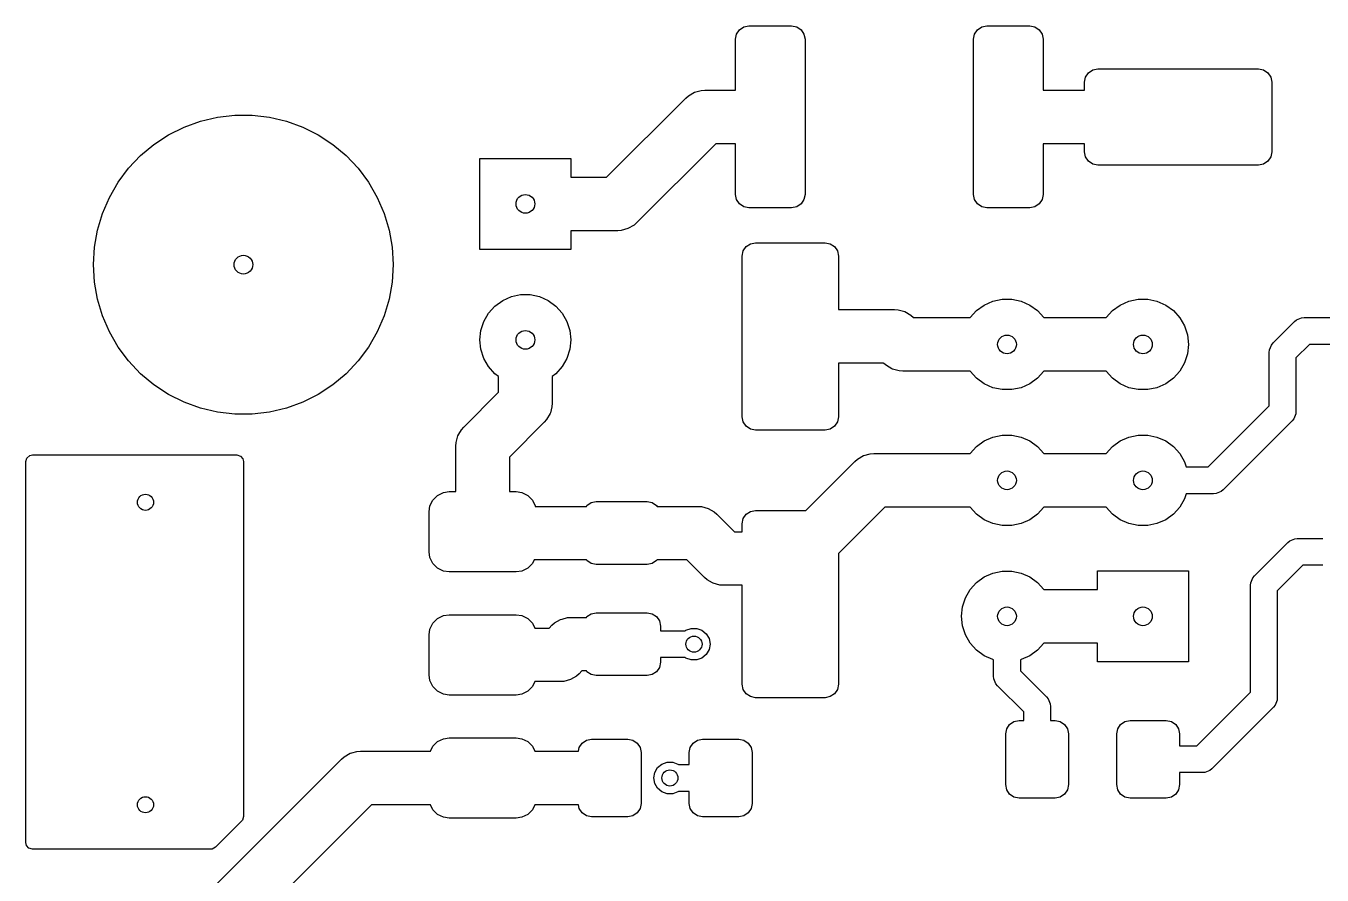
# Model space of a CAD drawing. Extents: x 0.04 to 1.96, y 0.03 to 3.58.
# Drawn here: x 0.04 to 0.994, y 2.951 to 3.576 of the extents above; entities that cross this region are included whole.
import ezdxf

# ---------------------------------------------------------------- set-up
doc = ezdxf.new("R2010")
doc.units = 0
doc.header["$MEASUREMENT"] = 0
doc.layers.add('BLACK', color=7, linetype='CONTINUOUS')

msp = doc.modelspace()

# ---------------------------------------------------------------- linework, layer by layer
at = {"layer": 'BLACK', "linetype": 'CONTINUOUS'}
for p, q in [((0.56201, 3.56575), (0.56276, 3.56951)), ((0.56276, 3.56951), (0.56489, 3.57271)), ((0.56489, 3.57271), (0.56808, 3.57484)), ((0.56808, 3.57484), (0.57185, 3.57559)), ((0.57185, 3.57559), (0.60335, 3.57559)), ((0.60335, 3.57559), (0.60711, 3.57484)), ((0.60711, 3.57484), (0.61031, 3.57271)), ((0.61031, 3.57271), (0.61244, 3.56951)), ((0.61244, 3.56951), (0.61319, 3.56575)), ((0.7372, 3.56575), (0.73795, 3.56951)), ((0.73795, 3.56951), (0.74009, 3.57271)), ((0.74009, 3.57271), (0.74328, 3.57484)), ((0.74328, 3.57484), (0.74705, 3.57559)), ((0.74705, 3.57559), (0.77854, 3.57559)), ((0.77854, 3.57559), (0.78231, 3.57484)), ((0.78231, 3.57484), (0.7855, 3.57271)), ((0.7855, 3.57271), (0.78764, 3.56951)), ((0.78764, 3.56951), (0.78839, 3.56575)), ((0.56201, 3.52835), (0.56201, 3.56575)), ((0.61319, 3.56575), (0.61319, 3.45157)), ((0.7372, 3.45157), (0.7372, 3.56575)), ((0.78839, 3.56575), (0.78839, 3.52835)), ((0.8189, 3.53425), (0.81965, 3.53802)), ((0.81965, 3.53802), (0.82178, 3.54121)), ((0.82178, 3.54121), (0.82497, 3.54335)), ((0.82497, 3.54335), (0.82874, 3.54409)), ((0.82874, 3.54409), (0.94685, 3.54409)), ((0.94685, 3.54409), (0.95062, 3.54335)), ((0.95062, 3.54335), (0.95381, 3.54121)), ((0.95381, 3.54121), (0.95594, 3.53802)), ((0.95594, 3.53802), (0.95669, 3.53425)), ((0.5368, 3.52818), (0.53937, 3.52835)), ((0.53937, 3.52835), (0.56201, 3.52835)), ((0.78839, 3.52835), (0.8189, 3.52835)), ((0.8189, 3.52835), (0.8189, 3.53425)), ((0.95669, 3.53425), (0.95669, 3.48307)), ((0.46724, 3.46437), (0.52545, 3.52258)), ((0.52545, 3.52258), (0.52739, 3.52428)), ((0.52739, 3.52428), (0.53184, 3.52685)), ((0.52739, 3.52428), (0.52739, 3.52428)), ((0.53184, 3.52685), (0.5368, 3.52818)), ((0.5368, 3.52818), (0.5368, 3.52818)), ((0.18086, 3.50856), (0.19359, 3.51005)), ((0.19359, 3.51005), (0.20641, 3.51005)), ((0.20641, 3.51005), (0.21914, 3.50856)), ((0.14488, 3.49547), (0.15634, 3.50122)), ((0.15634, 3.50122), (0.16838, 3.50561)), ((0.16838, 3.50561), (0.18086, 3.50856)), ((0.21914, 3.50856), (0.23162, 3.50561)), ((0.23162, 3.50561), (0.24366, 3.50122)), ((0.24366, 3.50122), (0.25512, 3.49547)), ((0.13417, 3.48842), (0.14488, 3.49547)), ((0.25512, 3.49547), (0.26583, 3.48842)), ((0.12435, 3.48018), (0.13417, 3.48842)), ((0.26583, 3.48842), (0.27565, 3.48018)), ((0.54752, 3.48898), (0.48931, 3.43077)), ((0.56201, 3.48898), (0.54752, 3.48898)), ((0.56201, 3.45157), (0.56201, 3.48898)), ((0.8189, 3.48898), (0.78839, 3.48898)), ((0.78839, 3.48898), (0.78839, 3.45157)), ((0.8189, 3.48307), (0.8189, 3.48898)), ((0.81965, 3.4793), (0.8189, 3.48307)), ((0.95669, 3.48307), (0.95594, 3.4793)), ((0.11555, 3.47086), (0.12435, 3.48018)), ((0.27565, 3.48018), (0.28445, 3.47086)), ((0.37402, 3.41122), (0.37402, 3.47815)), ((0.37402, 3.47815), (0.44094, 3.47815)), ((0.44094, 3.47815), (0.44094, 3.46437)), ((0.82178, 3.47611), (0.81965, 3.4793)), ((0.82497, 3.47398), (0.82178, 3.47611)), ((0.82874, 3.47323), (0.82497, 3.47398)), ((0.94685, 3.47323), (0.82874, 3.47323)), ((0.95062, 3.47398), (0.94685, 3.47323)), ((0.95381, 3.47611), (0.95062, 3.47398)), ((0.95594, 3.4793), (0.95381, 3.47611)), ((0.1079, 3.46058), (0.11555, 3.47086)), ((0.28445, 3.47086), (0.2921, 3.46058)), ((0.44094, 3.46437), (0.46724, 3.46437)), ((0.10149, 3.44947), (0.1079, 3.46058)), ((0.2921, 3.46058), (0.29851, 3.44947)), ((0.09641, 3.4377), (0.10149, 3.44947)), ((0.29851, 3.44947), (0.30359, 3.4377)), ((0.56276, 3.44781), (0.56201, 3.45157)), ((0.56489, 3.44462), (0.56276, 3.44781)), ((0.56808, 3.44248), (0.56489, 3.44462)), ((0.61031, 3.44462), (0.60711, 3.44248)), ((0.61244, 3.44781), (0.61031, 3.44462)), ((0.61319, 3.45157), (0.61244, 3.44781)), ((0.73795, 3.44781), (0.7372, 3.45157)), ((0.74009, 3.44462), (0.73795, 3.44781)), ((0.74328, 3.44248), (0.74009, 3.44462)), ((0.7855, 3.44462), (0.78231, 3.44248)), ((0.78764, 3.44781), (0.7855, 3.44462)), ((0.78839, 3.45157), (0.78764, 3.44781)), ((0.09274, 3.42542), (0.09641, 3.4377)), ((0.30359, 3.4377), (0.30726, 3.42542)), ((0.57185, 3.44173), (0.56808, 3.44248)), ((0.60335, 3.44173), (0.57185, 3.44173)), ((0.60711, 3.44248), (0.60335, 3.44173)), ((0.74705, 3.44173), (0.74328, 3.44248)), ((0.77854, 3.44173), (0.74705, 3.44173)), ((0.78231, 3.44248), (0.77854, 3.44173)), ((0.09051, 3.4128), (0.09274, 3.42542)), ((0.30726, 3.42542), (0.30949, 3.4128)), ((0.47539, 3.425), (0.44094, 3.425)), ((0.44094, 3.425), (0.44094, 3.41122)), ((0.47796, 3.42517), (0.47539, 3.425)), ((0.48293, 3.4265), (0.47796, 3.42517)), ((0.47796, 3.42517), (0.47796, 3.42517)), ((0.48738, 3.42907), (0.48293, 3.4265)), ((0.48931, 3.43077), (0.48738, 3.42907)), ((0.48738, 3.42907), (0.48738, 3.42907)), ((0.56981, 3.41326), (0.57301, 3.41539)), ((0.57301, 3.41539), (0.57677, 3.41614)), ((0.57677, 3.41614), (0.62795, 3.41614)), ((0.62795, 3.41614), (0.63172, 3.41539)), ((0.63172, 3.41539), (0.63491, 3.41326)), ((0.08976, 3.4), (0.09051, 3.4128)), ((0.30949, 3.4128), (0.31024, 3.4)), ((0.44094, 3.41122), (0.37402, 3.41122)), ((0.56693, 3.4063), (0.56768, 3.41007)), ((0.56693, 3.28819), (0.56693, 3.4063)), ((0.56768, 3.41007), (0.56981, 3.41326)), ((0.63491, 3.41326), (0.63705, 3.41007)), ((0.63705, 3.41007), (0.6378, 3.4063)), ((0.6378, 3.4063), (0.6378, 3.36693)), ((0.09051, 3.3872), (0.08976, 3.4)), ((0.31024, 3.4), (0.30949, 3.3872)), ((0.09274, 3.37458), (0.09051, 3.3872)), ((0.30949, 3.3872), (0.30726, 3.37458)), ((0.39075, 3.37367), (0.39714, 3.37651)), ((0.39714, 3.37651), (0.40398, 3.37797)), ((0.40398, 3.37797), (0.41098, 3.37797)), ((0.41098, 3.37797), (0.41782, 3.37651)), ((0.41782, 3.37651), (0.42421, 3.37367)), ((0.09641, 3.3623), (0.09274, 3.37458)), ((0.30726, 3.37458), (0.30359, 3.3623)), ((0.38041, 3.36435), (0.38509, 3.36955)), ((0.38509, 3.36955), (0.39075, 3.37367)), ((0.42421, 3.37367), (0.42987, 3.36955)), ((0.42987, 3.36955), (0.43455, 3.36435)), ((0.6378, 3.36693), (0.67913, 3.36693)), ((0.67913, 3.36693), (0.6817, 3.36676)), ((0.6817, 3.36676), (0.6817, 3.36676)), ((0.6817, 3.36676), (0.68667, 3.36543)), ((0.73942, 3.36621), (0.74508, 3.37032)), ((0.74508, 3.37032), (0.75147, 3.37317)), ((0.75147, 3.37317), (0.75831, 3.37462)), ((0.75831, 3.37462), (0.76531, 3.37462)), ((0.76531, 3.37462), (0.77215, 3.37317)), ((0.77215, 3.37317), (0.77854, 3.37032)), ((0.77854, 3.37032), (0.7842, 3.36621)), ((0.83942, 3.36621), (0.84508, 3.37032)), ((0.84508, 3.37032), (0.85147, 3.37317)), ((0.85147, 3.37317), (0.85831, 3.37462)), ((0.85831, 3.37462), (0.86531, 3.37462)), ((0.86531, 3.37462), (0.87215, 3.37317)), ((0.87215, 3.37317), (0.87854, 3.37032)), ((0.87854, 3.37032), (0.8842, 3.36621)), ((0.10149, 3.35053), (0.09641, 3.3623)), ((0.30359, 3.3623), (0.29851, 3.35053)), ((0.37475, 3.35164), (0.37691, 3.3583)), ((0.37691, 3.3583), (0.38041, 3.36435)), ((0.43455, 3.36435), (0.43805, 3.3583)), ((0.43805, 3.3583), (0.44021, 3.35164)), ((0.68667, 3.36543), (0.69112, 3.36286)), ((0.69112, 3.36286), (0.69112, 3.36286)), ((0.69112, 3.36286), (0.69305, 3.36116)), ((0.69305, 3.36116), (0.69319, 3.36102)), ((0.69319, 3.36102), (0.73475, 3.36102)), ((0.73475, 3.36102), (0.73942, 3.36621)), ((0.7842, 3.36621), (0.78887, 3.36102)), ((0.78887, 3.36102), (0.83475, 3.36102)), ((0.83475, 3.36102), (0.83942, 3.36621)), ((0.8842, 3.36621), (0.88888, 3.36101)), ((0.88888, 3.36101), (0.89238, 3.35495)), ((0.95761, 3.34239), (0.97336, 3.35814)), ((0.97336, 3.35814), (0.97485, 3.35936)), ((0.97485, 3.35936), (0.97839, 3.36083)), ((0.97485, 3.35936), (0.97485, 3.35936)), ((0.97839, 3.36083), (0.98031, 3.36102)), ((0.98031, 3.36102), (1.02322, 3.36102)), ((0.1079, 3.33942), (0.10149, 3.35053)), ((0.29851, 3.35053), (0.2921, 3.33942)), ((0.37402, 3.34469), (0.37475, 3.35164)), ((0.44021, 3.35164), (0.44094, 3.34469)), ((0.89238, 3.35495), (0.89454, 3.3483)), ((0.89454, 3.3483), (0.89528, 3.34134)), ((0.11555, 3.32914), (0.1079, 3.33942)), ((0.2921, 3.33942), (0.28445, 3.32914)), ((0.37475, 3.33773), (0.37402, 3.34469)), ((0.37691, 3.33107), (0.37475, 3.33773)), ((0.44021, 3.33773), (0.43805, 3.33107)), ((0.44094, 3.34469), (0.44021, 3.33773)), ((0.89528, 3.34134), (0.89454, 3.33438)), ((0.95491, 3.33735), (0.95638, 3.3409)), ((0.95638, 3.3409), (0.95761, 3.34239)), ((0.95638, 3.3409), (0.95638, 3.3409)), ((0.98439, 3.34134), (0.97441, 3.33136)), ((1.02322, 3.34134), (0.98439, 3.34134)), ((0.12435, 3.31982), (0.11555, 3.32914)), ((0.28445, 3.32914), (0.27565, 3.31982)), ((0.38041, 3.32502), (0.37691, 3.33107)), ((0.43805, 3.33107), (0.43455, 3.32502)), ((0.89454, 3.33438), (0.89238, 3.32773)), ((0.95472, 3.33543), (0.95491, 3.33735)), ((0.95472, 3.2962), (0.95472, 3.33543)), ((0.97441, 3.33136), (0.97441, 3.29213)), ((0.13417, 3.31158), (0.12435, 3.31982)), ((0.27565, 3.31982), (0.26583, 3.31158)), ((0.38509, 3.31982), (0.38041, 3.32502)), ((0.3878, 3.31785), (0.38509, 3.31982)), ((0.42987, 3.31982), (0.42717, 3.31785)), ((0.43455, 3.32502), (0.42987, 3.31982)), ((0.67098, 3.32756), (0.6378, 3.32756)), ((0.6378, 3.32756), (0.6378, 3.28819)), ((0.67112, 3.32742), (0.67098, 3.32756)), ((0.67306, 3.32572), (0.67112, 3.32742)), ((0.67702, 3.32343), (0.67306, 3.32572)), ((0.67306, 3.32572), (0.67306, 3.32572)), ((0.67751, 3.32315), (0.67702, 3.32343)), ((0.68247, 3.32182), (0.67751, 3.32315)), ((0.68504, 3.32165), (0.68247, 3.32182)), ((0.68247, 3.32182), (0.68247, 3.32182)), ((0.73475, 3.32165), (0.68504, 3.32165)), ((0.73942, 3.31647), (0.73475, 3.32165)), ((0.78887, 3.32165), (0.7842, 3.31647)), ((0.83475, 3.32165), (0.78887, 3.32165)), ((0.83942, 3.31647), (0.83475, 3.32165)), ((0.88888, 3.32167), (0.8842, 3.31647)), ((0.89238, 3.32773), (0.88888, 3.32167)), ((0.14488, 3.30453), (0.13417, 3.31158)), ((0.26583, 3.31158), (0.25512, 3.30453)), ((0.3878, 3.30619), (0.3878, 3.31785)), ((0.42717, 3.31785), (0.42717, 3.29803)), ((0.74508, 3.31236), (0.73942, 3.31647)), ((0.75147, 3.30951), (0.74508, 3.31236)), ((0.75831, 3.30806), (0.75147, 3.30951)), ((0.77215, 3.30951), (0.76531, 3.30806)), ((0.77854, 3.31236), (0.77215, 3.30951)), ((0.7842, 3.31647), (0.77854, 3.31236)), ((0.84508, 3.31236), (0.83942, 3.31647)), ((0.85147, 3.30951), (0.84508, 3.31236)), ((0.85831, 3.30806), (0.85147, 3.30951)), ((0.87215, 3.30951), (0.86531, 3.30806)), ((0.87854, 3.31236), (0.87215, 3.30951)), ((0.8842, 3.31647), (0.87854, 3.31236)), ((0.15634, 3.29878), (0.14488, 3.30453)), ((0.25512, 3.30453), (0.24366, 3.29878)), ((0.36206, 3.28045), (0.3878, 3.30619)), ((0.76531, 3.30806), (0.75831, 3.30806)), ((0.86531, 3.30806), (0.85831, 3.30806)), ((0.16838, 3.29439), (0.15634, 3.29878)), ((0.18086, 3.29144), (0.16838, 3.29439)), ((0.19359, 3.28995), (0.18086, 3.29144)), ((0.20641, 3.28995), (0.19359, 3.28995)), ((0.21914, 3.29144), (0.20641, 3.28995)), ((0.23162, 3.29439), (0.21914, 3.29144)), ((0.24366, 3.29878), (0.23162, 3.29439)), ((0.42567, 3.2905), (0.4231, 3.28605)), ((0.42583, 3.2911), (0.42567, 3.2905)), ((0.427, 3.29546), (0.42583, 3.2911)), ((0.42717, 3.29803), (0.427, 3.29546)), ((0.427, 3.29546), (0.427, 3.29546)), ((0.9097, 3.25118), (0.95472, 3.2962)), ((0.97422, 3.29021), (0.97275, 3.28666)), ((0.97441, 3.29213), (0.97422, 3.29021)), ((0.36037, 3.27852), (0.36206, 3.28045)), ((0.4214, 3.28411), (0.39567, 3.25838)), ((0.4231, 3.28605), (0.4214, 3.28411)), ((0.4231, 3.28605), (0.4231, 3.28605)), ((0.56768, 3.28442), (0.56693, 3.28819)), ((0.56981, 3.28123), (0.56768, 3.28442)), ((0.57301, 3.2791), (0.56981, 3.28123)), ((0.63491, 3.28123), (0.63172, 3.2791)), ((0.63705, 3.28442), (0.63491, 3.28123)), ((0.6378, 3.28819), (0.63705, 3.28442)), ((0.97153, 3.28517), (0.92074, 3.23438)), ((0.97275, 3.28666), (0.97153, 3.28517)), ((0.97275, 3.28666), (0.97275, 3.28666)), ((0.35647, 3.2691), (0.3578, 3.27407)), ((0.3578, 3.27407), (0.35852, 3.27532)), ((0.35852, 3.27532), (0.36037, 3.27852)), ((0.36037, 3.27852), (0.36037, 3.27852)), ((0.57677, 3.27835), (0.57301, 3.2791)), ((0.62795, 3.27835), (0.57677, 3.27835)), ((0.63172, 3.2791), (0.62795, 3.27835)), ((0.74508, 3.27032), (0.75147, 3.27317)), ((0.75147, 3.27317), (0.75831, 3.27462)), ((0.75831, 3.27462), (0.76531, 3.27462)), ((0.76531, 3.27462), (0.77215, 3.27317)), ((0.77215, 3.27317), (0.77854, 3.27032)), ((0.84508, 3.27032), (0.85147, 3.27317)), ((0.85147, 3.27317), (0.85831, 3.27462)), ((0.85831, 3.27462), (0.86531, 3.27462)), ((0.86531, 3.27462), (0.87215, 3.27317)), ((0.87215, 3.27317), (0.87854, 3.27032)), ((0.3563, 3.26654), (0.35647, 3.2691)), ((0.3563, 3.23307), (0.3563, 3.26654)), ((0.35647, 3.2691), (0.35647, 3.2691)), ((0.73475, 3.26102), (0.73942, 3.26621)), ((0.73942, 3.26621), (0.74508, 3.27032)), ((0.77854, 3.27032), (0.7842, 3.26621)), ((0.7842, 3.26621), (0.78887, 3.26102)), ((0.83475, 3.26102), (0.83942, 3.26621)), ((0.83942, 3.26621), (0.84508, 3.27032)), ((0.87854, 3.27032), (0.8842, 3.26621)), ((0.8842, 3.26621), (0.88888, 3.26101)), ((0.04, 3.25512), (0.04077, 3.25776)), ((0.04, 2.97488), (0.04, 3.25512)), ((0.04077, 3.25776), (0.04285, 3.25956)), ((0.04285, 3.25956), (0.04488, 3.26)), ((0.04488, 3.26), (0.19512, 3.26)), ((0.19512, 3.26), (0.19776, 3.25922)), ((0.19776, 3.25922), (0.19956, 3.25715)), ((0.19956, 3.25715), (0.2, 3.25512)), ((0.2, 3.25512), (0.2, 2.99403)), ((0.39567, 3.25838), (0.39567, 3.23307)), ((0.61389, 3.21929), (0.64986, 3.25526)), ((0.64986, 3.25526), (0.6518, 3.25696)), ((0.6518, 3.25696), (0.65625, 3.25953)), ((0.6518, 3.25696), (0.6518, 3.25696)), ((0.65625, 3.25953), (0.65637, 3.25956)), ((0.65637, 3.25956), (0.66121, 3.26086)), ((0.66121, 3.26086), (0.66378, 3.26102)), ((0.66121, 3.26086), (0.66121, 3.26086)), ((0.66378, 3.26102), (0.73475, 3.26102)), ((0.78887, 3.26102), (0.83475, 3.26102)), ((0.88888, 3.26101), (0.89238, 3.25495)), ((0.89238, 3.25495), (0.89361, 3.25118)), ((0.89361, 3.25118), (0.9097, 3.25118)), ((0.34717, 3.23246), (0.35138, 3.23307)), ((0.35138, 3.23307), (0.3563, 3.23307)), ((0.39567, 3.23307), (0.40059, 3.23307)), ((0.40059, 3.23307), (0.4048, 3.23246)), ((0.91925, 3.23315), (0.9157, 3.23169)), ((0.92074, 3.23438), (0.91925, 3.23316)), ((0.91925, 3.23316), (0.91925, 3.23315)), ((0.33723, 3.22252), (0.33936, 3.22689)), ((0.33936, 3.22689), (0.3428, 3.23032)), ((0.3428, 3.23032), (0.34717, 3.23246)), ((0.4048, 3.23246), (0.40917, 3.23032)), ((0.40917, 3.23032), (0.41261, 3.22689)), ((0.41261, 3.22689), (0.41474, 3.22252)), ((0.45269, 3.22281), (0.45588, 3.22494)), ((0.45588, 3.22494), (0.45965, 3.22569)), ((0.45965, 3.22569), (0.49705, 3.22569)), ((0.49705, 3.22569), (0.50081, 3.22494)), ((0.50081, 3.22494), (0.50401, 3.22281)), ((0.89238, 3.22773), (0.88888, 3.22167)), ((0.89361, 3.2315), (0.89238, 3.22773)), ((0.91378, 3.2315), (0.89361, 3.2315)), ((0.9157, 3.23169), (0.91378, 3.2315)), ((0.33661, 3.21831), (0.33723, 3.22252)), ((0.33661, 3.18878), (0.33661, 3.21831)), ((0.41474, 3.22252), (0.41478, 3.22224)), ((0.41478, 3.22224), (0.45231, 3.22224)), ((0.45231, 3.22224), (0.45269, 3.22281)), ((0.50401, 3.22281), (0.50438, 3.22224)), ((0.50438, 3.22224), (0.53445, 3.22224)), ((0.53445, 3.22224), (0.53702, 3.22208)), ((0.53702, 3.22208), (0.53702, 3.22208)), ((0.53702, 3.22208), (0.54198, 3.22075)), ((0.54198, 3.22075), (0.54643, 3.21818)), ((0.54643, 3.21818), (0.54643, 3.21818)), ((0.54643, 3.21818), (0.54837, 3.21648)), ((0.54837, 3.21648), (0.5613, 3.20354)), ((0.56768, 3.21322), (0.56981, 3.21641)), ((0.56981, 3.21641), (0.57301, 3.21854)), ((0.57301, 3.21854), (0.57677, 3.21929)), ((0.57677, 3.21929), (0.61389, 3.21929)), ((0.67193, 3.22165), (0.6378, 3.18752)), ((0.73475, 3.22165), (0.67193, 3.22165)), ((0.73942, 3.21647), (0.73475, 3.22165)), ((0.74508, 3.21236), (0.73942, 3.21647)), ((0.7842, 3.21647), (0.77854, 3.21236)), ((0.78887, 3.22165), (0.7842, 3.21647)), ((0.83475, 3.22165), (0.78887, 3.22165)), ((0.83942, 3.21647), (0.83475, 3.22165)), ((0.84508, 3.21236), (0.83942, 3.21647)), ((0.8842, 3.21647), (0.87854, 3.21236)), ((0.88888, 3.22167), (0.8842, 3.21647)), ((0.56693, 3.20945), (0.56768, 3.21322)), ((0.56693, 3.20354), (0.56693, 3.20945)), ((0.75147, 3.20951), (0.74508, 3.21236)), ((0.75831, 3.20806), (0.75147, 3.20951)), ((0.76531, 3.20806), (0.75831, 3.20806)), ((0.77215, 3.20951), (0.76531, 3.20806)), ((0.77854, 3.21236), (0.77215, 3.20951)), ((0.85147, 3.20951), (0.84508, 3.21236)), ((0.85831, 3.20806), (0.85147, 3.20951)), ((0.86531, 3.20806), (0.85831, 3.20806)), ((0.87215, 3.20951), (0.86531, 3.20806)), ((0.87854, 3.21236), (0.87215, 3.20951)), ((0.5613, 3.20354), (0.56693, 3.20354)), ((0.94383, 3.17113), (0.96843, 3.19574)), ((0.96843, 3.19574), (0.96993, 3.19696)), ((0.96993, 3.19696), (0.97347, 3.19843)), ((0.96993, 3.19696), (0.96993, 3.19696)), ((0.97347, 3.19843), (0.97539, 3.19862)), ((0.97539, 3.19862), (0.99409, 3.19862)), ((0.33723, 3.18457), (0.33661, 3.18878)), ((0.6378, 3.18752), (0.6378, 3.09134)), ((0.33936, 3.1802), (0.33723, 3.18457)), ((0.3428, 3.17676), (0.33936, 3.1802)), ((0.34717, 3.17463), (0.3428, 3.17676)), ((0.40917, 3.17676), (0.4048, 3.17463)), ((0.41261, 3.1802), (0.40917, 3.17676)), ((0.41391, 3.18287), (0.41261, 3.1802)), ((0.45231, 3.18287), (0.41391, 3.18287)), ((0.45269, 3.18231), (0.45231, 3.18287)), ((0.45588, 3.18018), (0.45269, 3.18231)), ((0.45965, 3.17943), (0.45588, 3.18018)), ((0.49705, 3.17943), (0.45965, 3.17943)), ((0.50081, 3.18018), (0.49705, 3.17943)), ((0.50401, 3.18231), (0.50081, 3.18018)), ((0.50438, 3.18287), (0.50401, 3.18231)), ((0.5263, 3.18287), (0.50438, 3.18287)), ((0.53923, 3.16994), (0.5263, 3.18287)), ((0.97947, 3.17894), (0.96063, 3.1601)), ((0.99409, 3.17894), (0.97947, 3.17894)), ((0.35138, 3.17402), (0.34717, 3.17463)), ((0.40059, 3.17402), (0.35138, 3.17402)), ((0.4048, 3.17463), (0.40059, 3.17402)), ((0.54117, 3.16824), (0.53923, 3.16994)), ((0.54504, 3.166), (0.54117, 3.16824)), ((0.54117, 3.16824), (0.54117, 3.16824)), ((0.54562, 3.16567), (0.54504, 3.166)), ((0.73474, 3.16101), (0.73942, 3.16621)), ((0.73942, 3.16621), (0.74508, 3.17032)), ((0.74508, 3.17032), (0.75147, 3.17317)), ((0.75147, 3.17317), (0.75831, 3.17462)), ((0.75831, 3.17462), (0.76531, 3.17462)), ((0.76531, 3.17462), (0.77215, 3.17317)), ((0.77215, 3.17317), (0.77854, 3.17032)), ((0.77854, 3.17032), (0.7842, 3.16621)), ((0.7842, 3.16621), (0.78887, 3.16102)), ((0.82835, 3.16102), (0.82835, 3.1748)), ((0.82835, 3.1748), (0.89528, 3.1748)), ((0.89528, 3.1748), (0.89528, 3.10787)), ((0.94094, 3.16417), (0.94113, 3.16609)), ((0.94113, 3.16609), (0.9426, 3.16964)), ((0.9426, 3.16964), (0.94383, 3.17113)), ((0.9426, 3.16964), (0.9426, 3.16964)), ((0.55058, 3.16434), (0.54562, 3.16567)), ((0.55315, 3.16417), (0.55058, 3.16434)), ((0.55058, 3.16434), (0.55058, 3.16434)), ((0.56693, 3.16417), (0.55315, 3.16417)), ((0.56693, 3.09134), (0.56693, 3.16417)), ((0.73124, 3.15495), (0.73474, 3.16101)), ((0.78887, 3.16102), (0.82835, 3.16102)), ((0.94094, 3.08557), (0.94094, 3.16417)), ((0.96063, 3.1601), (0.96063, 3.0815)), ((0.72835, 3.14134), (0.72908, 3.1483)), ((0.72908, 3.1483), (0.73124, 3.15495)), ((0.33936, 3.13633), (0.3428, 3.13977)), ((0.3428, 3.13977), (0.34717, 3.14191)), ((0.34717, 3.14191), (0.35138, 3.14252)), ((0.35138, 3.14252), (0.40059, 3.14252)), ((0.40059, 3.14252), (0.4048, 3.14191)), ((0.4048, 3.14191), (0.40917, 3.13977)), ((0.40917, 3.13977), (0.41261, 3.13633)), ((0.42896, 3.13648), (0.43341, 3.13905)), ((0.43341, 3.13905), (0.43446, 3.13933)), ((0.43446, 3.13933), (0.43838, 3.14038)), ((0.43838, 3.14038), (0.44094, 3.14055)), ((0.43838, 3.14038), (0.43838, 3.14038)), ((0.44094, 3.14055), (0.45231, 3.14055)), ((0.45231, 3.14055), (0.45269, 3.14111)), ((0.45269, 3.14111), (0.45588, 3.14325)), ((0.45588, 3.14325), (0.45965, 3.144)), ((0.45965, 3.144), (0.49705, 3.144)), ((0.49705, 3.144), (0.50081, 3.14325)), ((0.50081, 3.14325), (0.50401, 3.14111)), ((0.50401, 3.14111), (0.50614, 3.13792)), ((0.50614, 3.13792), (0.50689, 3.13415)), ((0.72908, 3.13438), (0.72835, 3.14134)), ((0.33661, 3.12776), (0.33723, 3.13197)), ((0.33723, 3.13197), (0.33936, 3.13633)), ((0.41261, 3.13633), (0.41439, 3.13268)), ((0.41439, 3.13268), (0.42492, 3.13268)), ((0.42492, 3.13268), (0.42703, 3.13479)), ((0.42703, 3.13479), (0.42896, 3.13648)), ((0.42896, 3.13648), (0.42896, 3.13648)), ((0.50689, 3.13415), (0.50689, 3.13071)), ((0.50689, 3.13071), (0.52513, 3.13071)), ((0.52513, 3.13071), (0.52559, 3.13109)), ((0.52559, 3.13109), (0.52944, 3.1325)), ((0.52944, 3.1325), (0.53355, 3.1325)), ((0.53355, 3.1325), (0.5374, 3.13109)), ((0.5374, 3.13109), (0.54054, 3.12846)), ((0.54054, 3.12846), (0.54259, 3.12491)), ((0.73124, 3.12773), (0.72908, 3.13438)), ((0.33661, 3.09823), (0.33661, 3.12776)), ((0.54259, 3.12491), (0.54331, 3.12087)), ((0.54331, 3.12087), (0.54259, 3.11683)), ((0.73474, 3.12167), (0.73124, 3.12773)), ((0.73942, 3.11647), (0.73474, 3.12167)), ((0.78887, 3.12165), (0.7842, 3.11647)), ((0.82835, 3.12165), (0.78887, 3.12165)), ((0.82835, 3.10787), (0.82835, 3.12165)), ((0.52513, 3.11102), (0.50689, 3.11102)), ((0.50689, 3.11102), (0.50689, 3.10758)), ((0.52559, 3.11064), (0.52513, 3.11102)), ((0.52944, 3.10923), (0.52559, 3.11064)), ((0.53355, 3.10923), (0.52944, 3.10923)), ((0.5374, 3.11064), (0.53355, 3.10923)), ((0.54054, 3.11327), (0.5374, 3.11064)), ((0.54259, 3.11683), (0.54054, 3.11327)), ((0.74508, 3.11236), (0.73942, 3.11647)), ((0.75147, 3.10951), (0.74508, 3.11236)), ((0.75197, 3.10941), (0.75147, 3.10951)), ((0.75197, 3.09724), (0.75197, 3.10941)), ((0.77215, 3.10951), (0.77165, 3.10941)), ((0.77165, 3.10941), (0.77165, 3.10132)), ((0.77854, 3.11236), (0.77215, 3.10951)), ((0.7842, 3.11647), (0.77854, 3.11236)), ((0.4491, 3.10118), (0.44699, 3.09907)), ((0.45231, 3.10118), (0.4491, 3.10118)), ((0.45269, 3.10062), (0.45231, 3.10118)), ((0.45588, 3.09849), (0.45269, 3.10062)), ((0.50401, 3.10062), (0.50081, 3.09849)), ((0.50614, 3.10381), (0.50401, 3.10062)), ((0.50689, 3.10758), (0.50614, 3.10381)), ((0.77165, 3.10132), (0.79092, 3.08206)), ((0.89528, 3.10787), (0.82835, 3.10787)), ((0.33723, 3.09402), (0.33661, 3.09823)), ((0.33936, 3.08965), (0.33723, 3.09402)), ((0.41439, 3.09331), (0.41261, 3.08965)), ((0.43307, 3.09331), (0.41439, 3.09331)), ((0.43564, 3.09348), (0.43307, 3.09331)), ((0.4406, 3.09481), (0.43564, 3.09348)), ((0.43564, 3.09348), (0.43564, 3.09348)), ((0.44505, 3.09737), (0.4406, 3.09481)), ((0.44699, 3.09907), (0.44505, 3.09738)), ((0.44505, 3.09738), (0.44505, 3.09737)), ((0.45965, 3.09774), (0.45588, 3.09849)), ((0.49705, 3.09774), (0.45965, 3.09774)), ((0.50081, 3.09849), (0.49705, 3.09774)), ((0.56768, 3.08757), (0.56693, 3.09134)), ((0.6378, 3.09134), (0.63705, 3.08757)), ((0.75216, 3.09532), (0.75197, 3.09724)), ((0.75363, 3.09178), (0.75216, 3.09532)), ((0.75485, 3.09028), (0.75363, 3.09178)), ((0.75363, 3.09178), (0.75363, 3.09178)), ((0.77411, 3.07102), (0.75485, 3.09028)), ((0.3428, 3.08621), (0.33936, 3.08965)), ((0.34717, 3.08408), (0.3428, 3.08621)), ((0.35138, 3.08346), (0.34717, 3.08408)), ((0.40059, 3.08346), (0.35138, 3.08346)), ((0.4048, 3.08408), (0.40059, 3.08346)), ((0.40917, 3.08621), (0.4048, 3.08408)), ((0.41261, 3.08965), (0.40917, 3.08621)), ((0.56981, 3.08438), (0.56768, 3.08757)), ((0.57301, 3.08225), (0.56981, 3.08438)), ((0.57677, 3.0815), (0.57301, 3.08225)), ((0.62795, 3.0815), (0.57677, 3.0815)), ((0.63172, 3.08225), (0.62795, 3.0815)), ((0.63491, 3.08438), (0.63172, 3.08225)), ((0.63705, 3.08757), (0.63491, 3.08438)), ((0.79092, 3.08206), (0.79214, 3.08057)), ((0.79214, 3.08057), (0.79214, 3.08057)), ((0.79214, 3.08057), (0.79361, 3.07702)), ((0.90143, 3.04606), (0.94094, 3.08557)), ((0.96063, 3.0815), (0.96044, 3.07958)), ((0.77411, 3.06476), (0.77411, 3.07102)), ((0.79361, 3.07702), (0.7938, 3.0751)), ((0.7938, 3.0751), (0.7938, 3.06476)), ((0.95775, 3.07454), (0.91247, 3.02926)), ((0.95897, 3.07603), (0.95775, 3.07454)), ((0.96044, 3.07958), (0.95897, 3.07603)), ((0.96044, 3.07958), (0.96044, 3.07958)), ((0.76158, 3.05869), (0.76371, 3.06188)), ((0.76371, 3.06188), (0.7669, 3.06401)), ((0.7669, 3.06401), (0.77067, 3.06476)), ((0.77067, 3.06476), (0.77411, 3.06476)), ((0.7938, 3.06476), (0.79724, 3.06476)), ((0.79724, 3.06476), (0.80101, 3.06401)), ((0.80101, 3.06401), (0.8042, 3.06188)), ((0.8042, 3.06188), (0.80634, 3.05869)), ((0.84327, 3.05869), (0.8454, 3.06188)), ((0.8454, 3.06188), (0.8486, 3.06401)), ((0.8486, 3.06401), (0.85236, 3.06476)), ((0.85236, 3.06476), (0.87894, 3.06476)), ((0.87894, 3.06476), (0.8827, 3.06401)), ((0.8827, 3.06401), (0.8859, 3.06188)), ((0.8859, 3.06188), (0.88803, 3.05869)), ((0.34717, 3.05135), (0.35138, 3.05197)), ((0.35138, 3.05197), (0.40059, 3.05197)), ((0.40059, 3.05197), (0.4048, 3.05135)), ((0.76083, 3.05492), (0.76158, 3.05869)), ((0.76083, 3.01752), (0.76083, 3.05492)), ((0.80634, 3.05869), (0.80709, 3.05492)), ((0.80709, 3.05492), (0.80709, 3.01752)), ((0.84252, 3.05492), (0.84327, 3.05869)), ((0.84252, 3.01752), (0.84252, 3.05492)), ((0.88803, 3.05869), (0.88878, 3.05492)), ((0.88878, 3.05492), (0.88878, 3.04606)), ((0.28357, 3.04196), (0.28614, 3.04213)), ((0.28614, 3.04213), (0.29724, 3.04213)), ((0.29724, 3.04213), (0.33757, 3.04213)), ((0.33757, 3.04213), (0.33936, 3.04578)), ((0.33936, 3.04578), (0.3428, 3.04922)), ((0.3428, 3.04922), (0.34717, 3.05135)), ((0.4048, 3.05135), (0.40917, 3.04922)), ((0.40917, 3.04922), (0.41261, 3.04578)), ((0.41261, 3.04578), (0.41439, 3.04213)), ((0.41439, 3.04213), (0.44655, 3.04213)), ((0.44655, 3.04213), (0.44711, 3.04491)), ((0.44711, 3.04491), (0.44924, 3.0481)), ((0.44924, 3.0481), (0.45243, 3.05024)), ((0.45243, 3.05024), (0.4562, 3.05098)), ((0.4562, 3.05098), (0.48278, 3.05098)), ((0.48278, 3.05098), (0.48654, 3.05024)), ((0.48654, 3.05024), (0.48974, 3.0481)), ((0.48974, 3.0481), (0.49187, 3.04491)), ((0.49187, 3.04491), (0.49262, 3.04114)), ((0.52805, 3.04114), (0.5288, 3.04491)), ((0.5288, 3.04491), (0.53093, 3.0481)), ((0.53093, 3.0481), (0.53413, 3.05024)), ((0.53413, 3.05024), (0.53789, 3.05098)), ((0.53789, 3.05098), (0.56447, 3.05098)), ((0.56447, 3.05098), (0.56824, 3.05024)), ((0.56824, 3.05024), (0.57143, 3.0481)), ((0.57143, 3.0481), (0.57356, 3.04491)), ((0.57356, 3.04491), (0.57431, 3.04114)), ((0.88878, 3.04606), (0.90143, 3.04606)), ((0.05695, 2.82109), (0.27222, 3.03636)), ((0.27222, 3.03636), (0.27416, 3.03806)), ((0.27416, 3.03806), (0.27861, 3.04063)), ((0.27416, 3.03806), (0.27416, 3.03806)), ((0.27861, 3.04063), (0.27966, 3.04091)), ((0.27966, 3.04091), (0.28357, 3.04196)), ((0.28357, 3.04196), (0.28357, 3.04196)), ((0.49262, 3.04114), (0.49262, 3.00374)), ((0.50473, 3.03003), (0.50787, 3.03267)), ((0.50787, 3.03267), (0.51173, 3.03407)), ((0.51173, 3.03407), (0.51583, 3.03407)), ((0.51583, 3.03407), (0.51969, 3.03267)), ((0.51969, 3.03267), (0.52015, 3.03228)), ((0.52805, 3.03228), (0.52805, 3.04114)), ((0.57431, 3.04114), (0.57431, 3.00374)), ((0.50197, 3.02244), (0.50268, 3.02648)), ((0.50268, 3.02648), (0.50473, 3.03003)), ((0.52015, 3.03228), (0.52805, 3.03228)), ((0.90551, 3.02638), (0.88878, 3.02638)), ((0.88878, 3.02638), (0.88878, 3.01752)), ((0.90743, 3.02657), (0.90551, 3.02638)), ((0.91098, 3.02804), (0.90743, 3.02657)), ((0.91247, 3.02926), (0.91098, 3.02804)), ((0.91098, 3.02804), (0.91098, 3.02804)), ((0.50268, 3.0184), (0.50197, 3.02244)), ((0.50473, 3.01485), (0.50268, 3.0184)), ((0.50787, 3.01221), (0.50473, 3.01485)), ((0.76158, 3.01375), (0.76083, 3.01752)), ((0.76371, 3.01056), (0.76158, 3.01375)), ((0.80634, 3.01375), (0.8042, 3.01056)), ((0.80709, 3.01752), (0.80634, 3.01375)), ((0.84327, 3.01375), (0.84252, 3.01752)), ((0.8454, 3.01056), (0.84327, 3.01375)), ((0.88803, 3.01375), (0.8859, 3.01056)), ((0.88878, 3.01752), (0.88803, 3.01375)), ((0.51173, 3.01081), (0.50787, 3.01221)), ((0.51583, 3.01081), (0.51173, 3.01081)), ((0.51969, 3.01221), (0.51583, 3.01081)), ((0.52015, 3.0126), (0.51969, 3.01221)), ((0.52805, 3.0126), (0.52015, 3.0126)), ((0.52805, 3.00374), (0.52805, 3.0126)), ((0.7669, 3.00843), (0.76371, 3.01056)), ((0.77067, 3.00768), (0.7669, 3.00843)), ((0.79724, 3.00768), (0.77067, 3.00768)), ((0.80101, 3.00843), (0.79724, 3.00768)), ((0.8042, 3.01056), (0.80101, 3.00843)), ((0.8486, 3.00843), (0.8454, 3.01056)), ((0.85236, 3.00768), (0.8486, 3.00843)), ((0.87894, 3.00768), (0.85236, 3.00768)), ((0.8827, 3.00843), (0.87894, 3.00768)), ((0.8859, 3.01056), (0.8827, 3.00843)), ((0.29429, 3.00276), (0.09055, 2.79901)), ((0.29724, 3.00276), (0.29429, 3.00276)), ((0.33757, 3.00276), (0.29724, 3.00276)), ((0.33936, 2.9991), (0.33757, 3.00276)), ((0.3428, 2.99566), (0.33936, 2.9991)), ((0.34717, 2.99353), (0.3428, 2.99566)), ((0.40917, 2.99566), (0.4048, 2.99353)), ((0.41261, 2.9991), (0.40917, 2.99566)), ((0.41439, 3.00276), (0.41261, 2.9991)), ((0.44655, 3.00276), (0.41439, 3.00276)), ((0.44711, 2.99997), (0.44655, 3.00276)), ((0.44924, 2.99678), (0.44711, 2.99997)), ((0.45243, 2.99465), (0.44924, 2.99678)), ((0.4562, 2.9939), (0.45243, 2.99465)), ((0.48654, 2.99465), (0.48278, 2.9939)), ((0.48974, 2.99678), (0.48654, 2.99465)), ((0.49187, 2.99997), (0.48974, 2.99678)), ((0.49262, 3.00374), (0.49187, 2.99997)), ((0.5288, 2.99997), (0.52805, 3.00374)), ((0.53093, 2.99678), (0.5288, 2.99997)), ((0.53413, 2.99465), (0.53093, 2.99678)), ((0.53789, 2.9939), (0.53413, 2.99465)), ((0.56824, 2.99465), (0.56447, 2.9939)), ((0.57143, 2.99678), (0.56824, 2.99465)), ((0.57356, 2.99997), (0.57143, 2.99678)), ((0.57431, 3.00374), (0.57356, 2.99997)), ((0.19857, 2.99058), (0.17942, 2.97143)), ((0.19923, 2.99139), (0.19857, 2.99058)), ((0.2, 2.99403), (0.19923, 2.99139)), ((0.35138, 2.99291), (0.34717, 2.99353)), ((0.40059, 2.99291), (0.35138, 2.99291)), ((0.4048, 2.99353), (0.40059, 2.99291)), ((0.48278, 2.9939), (0.4562, 2.9939)), ((0.56447, 2.9939), (0.53789, 2.9939)), ((0.04044, 2.97285), (0.04, 2.97488)), ((0.04224, 2.97077), (0.04044, 2.97285)), ((0.04488, 2.97), (0.04224, 2.97077)), ((0.17597, 2.97), (0.04488, 2.97)), ((0.17701, 2.97011), (0.17597, 2.97)), ((0.17942, 2.97143), (0.17701, 2.97011))]:
    msp.add_line(p, q, dxfattribs=at)
at = {"layer": 'BLACK'}
for centre, radius in [((0.40748, 3.44469), 0.00689), ((0.2, 3.4), 0.00689), ((0.40748, 3.34469), 0.00689), ((0.76181, 3.34134), 0.00689), ((0.86181, 3.34134), 0.00689), ((0.76181, 3.24134), 0.00689), ((0.86181, 3.24134), 0.00689), ((0.12795, 3.2252), 0.00591), ((0.76181, 3.14134), 0.00689), ((0.86181, 3.14134), 0.00689), ((0.5315, 3.12087), 0.00591), ((0.51378, 3.02244), 0.00591), ((0.12795, 3.00276), 0.00591)]:
    msp.add_circle(centre, radius, dxfattribs=at)

doc.saveas('drawing.dxf')
